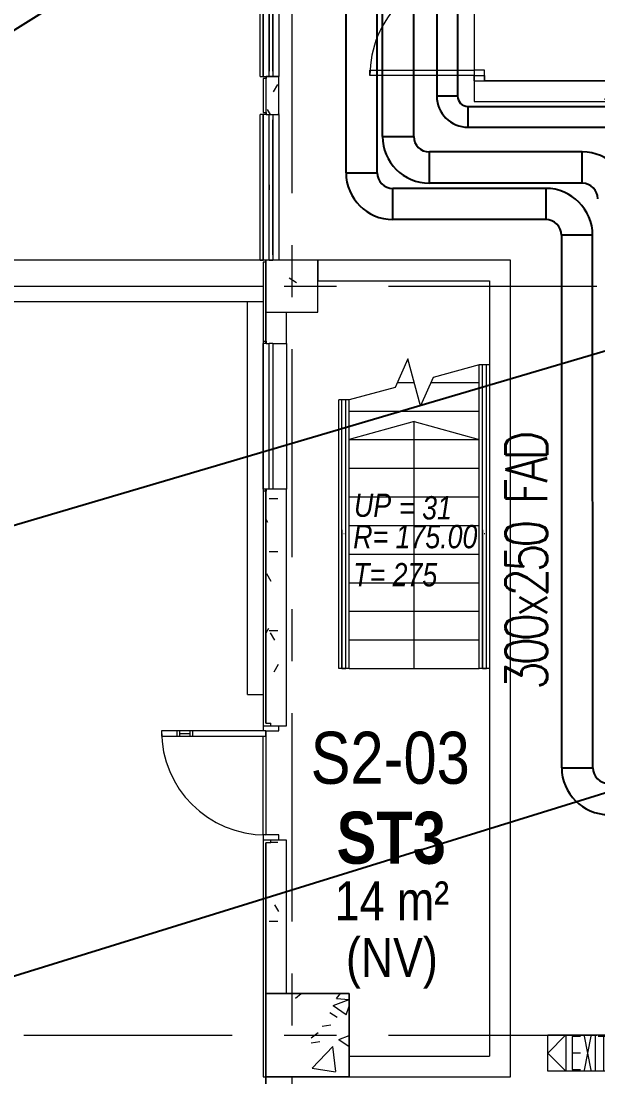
# Model space of a CAD drawing. Header units: millimetres. Extents: x 50620 to 404449, y -131543 to 97.
# Drawn here: x 346388 to 351926, y -64398 to -54251 of the extents above; entities that cross this region are included whole.
import ezdxf

# ---------------------------------------------------------------- set-up
doc = ezdxf.new("R2010")
doc.units = ezdxf.units.MM
doc.linetypes.add('IDA - Grid Line', pattern=[3500, 2000, -500, 500, -500])
for name, color, linetype, lineweight in [('1599_DB_A_BLK2_HQ_R21-2ND STOREY 20230517--$0$A-_DETA----_ED-1', 8, 'Continuous', 9), ('1599_DB_A_BLK2_HQ_R21-2ND STOREY 20230517--$0$A-_DOOR----_E', 8, 'Continuous', 9), ('1599_DB_A_BLK2_HQ_R21-2ND STOREY 20230517--$0$A-_DOOR----_E-1', 8, 'Continuous', 9), ('1599_DB_A_BLK2_HQ_R21-2ND STOREY 20230517--$0$A-_GENM----_M', 8, 'Continuous', 9), ('1599_DB_A_BLK2_HQ_R21-2ND STOREY 20230517--$0$A-_HANR----_E3', 8, 'Continuous', 9), ('1599_DB_A_BLK2_HQ_R21-2ND STOREY 20230517--$0$A-_HANR----_E6', 8, 'Continuous', 9), ('1599_DB_A_BLK2_HQ_R21-2ND STOREY 20230517--$0$A-_WIND----_E', 8, 'Continuous', 9), ('1599_DB_A_BLK2_HQ_R21-2ND STOREY 20230517--$0$E-_LIGT----_E', 8, 'Continuous', 9), ('1599_DB_A_BLK2_HQ_R21-2ND STOREY 20230517--$0$S-_COLN----_E', 8, 'Continuous', 9), ('1599_DB_A_BLK2_HQ_R21-2ND STOREY 20230517--$0$S-_COLN----_E-1', 8, 'Continuous', 0), ('A-_FLOR----_E', 8, 'Continuous', 9), ('A-_GENM----_M', 8, 'Continuous', 9), ('A-_HANR----_E1', 8, 'Continuous', 9), ('A-_HANR----_E3', 8, 'Continuous', 9), ('A-_HANR----_E6', 8, 'Continuous', 9), ('A-_ROOMNAME_A', 8, 'Continuous', 9), ('A-_WALL----_E', 8, 'Continuous', 9), ('A-_WALL----_E-1', 8, 'Continuous', 18), ('A-_WALL----_H-2', 8, 'Continuous', 9), ('A-_WALLPRTN_E', 8, 'Continuous', 9), ('A-_WALLPRTN_E-1', 8, 'Continuous', 18), ('A-_WIND----_E', 8, 'Continuous', 9), ('M-_ARCHI', 8, 'Continuous', 5), ('M-ACMV_FAD', 3, 'Continuous', 25), ('M-FA TEXT', 3, 'Continuous', 25), ('M_ACMV_ANNOTATION', 7, 'Continuous', 20), ('S-_COLN----_E', 8, 'Continuous', 5), ('S-_COLN----_E-1', 8, 'Continuous', 5), ('S-_COLN----_E-2', 8, 'Continuous', 5), ('S-_STRC----_A', 8, 'Continuous', 5), ('S-_STRC----_A-1', 8, 'Continuous', 5), ('S-_STRC----_E', 8, 'Continuous', 5)]:
    doc.layers.add(name, color=color, linetype=linetype, lineweight=lineweight)
doc.layers.add('S-_ANOTGRID_E-1', color=9, linetype='IDA - Grid Line', lineweight=5, true_color=0x808080)
doc.styles.add('Arial', font='arial.ttf', dxfattribs={"width": 0.8, "height": 300})
doc.styles.add('Arial Narrow_2', font='ARIALN.TTF', dxfattribs={"height": 90})
doc.styles.add('Arial Narrow_4', font='ARIALN.TTF', dxfattribs={"height": 375})
doc.styles.add('Arial Narrow_B_2', font='ARIALNB.TTF', dxfattribs={"height": 500})
doc.styles.add('Arial Narrow_I', font='ARIALNI.TTF', dxfattribs={"height": 1.5})
doc.styles.add('Arial Narrow_I_1', font='ARIALNI.TTF', dxfattribs={"height": 375})
doc.styles.get("Standard").update_dxf_attribs({"font": 'arial.ttf'})
doc.dimstyles.get("Standard").update_dxf_attribs({"dimtxt": 200, "dimasz": 150, "dimexe": 0.18, "dimexo": 0.0625, "dimgap": 10, "dimtad": 1, "dimtih": 1, "dimtoh": 1, "dimdec": 0, "dimzin": 0, "dimdsep": 46, "dimtxsty": 'Standard', "dimcen": 0.09, "dimclrd": 256, "dimclre": 256, "dimclrt": 256, "dimadec": 0, "dimazin": 0, "dimtfac": 1, "dimtdec": 0, "dimtofl": 0, "dimtmove": 0, "dimatfit": 3, "dimfxl": 1, "dimtolj": 1, "dimtzin": 0, "dimarcsym": 1})
pattern_1 = [(6e-11, (-28420.7, -3975.34), (1016, 254), [83.82, -678.18, 83.82, -678.18, -4064]), (6e-11, (-28420.7, -3975.34), (1016, 254), [-1524, 83.82, -1440.18, 83.82, -678.18, -1778]), (6e-11, (-28420.7, -3975.34), (1016, 254), [-3810, 83.82, -424.18, 83.82, -1186.18]), (120, (-28039.7, -3848.34), (-727.9705, 752.8818), [83.82, -678.18, 83.82, -678.18, -4064]), (120, (-28039.7, -3848.34), (-727.9705, 752.8818), [-1524, 83.82, -1440.18, 83.82, -678.18, -1778]), (120, (-28039.7, -3848.34), (-727.9705, 752.8818), [-3810, 83.82, -424.18, 83.82, -1186.18]), (240, (-27912.7, -3340.34), (-288.0295, -1006.8818), [83.82, -678.18, 83.82, -678.18, -4064]), (240, (-27912.7, -3340.34), (-288.0295, -1006.8818), [-1524, 83.82, -1440.18, 83.82, -678.18, -1778]), (240, (-27912.7, -3340.34), (-288.0295, -1006.8818), [-3810, 83.82, -424.18, 83.82, -1186.18])]

# ---------------------------------------------------------------- blocks, each defined once
blk = doc.blocks.new('IDA - Casement w Top Hung - 2 Panels - 1400L X 1800H - B2-AW01-3560557-BLK 2 2ND STOREY PLAN')
at = {"layer": 'A-_WIND----_E'}
for p, q in [((-700, 17.5), (700, 17.5)), ((-700, 17.5), (-700, -17.5)), ((-615, 17.5), (-650, 17.5)), ((-650, 17.5), (-25, 17.5)), ((-650, 17.5), (650, 17.5)), ((650, 17.5), (-650, 17.5)), ((-35, 17.5), (-615, 17.5)), ((-615, 17.5), (-60, 17.5)), ((0, 17.5), (-35, 17.5)), ((-24.9, 17.5), (25, 17.5)), ((35, 17.5), (0, 17.5)), ((25, 17.5), (650, 17.5)), ((615, 17.5), (35, 17.5)), ((60, 17.5), (615, 17.5)), ((650, 17.5), (615, 17.5)), ((700, 17.5), (700, -17.5)), ((700, -17.5), (-700, -17.5)), ((-650, -17.5), (-615, -17.5)), ((-25, -17.5), (-650, -17.5)), ((650, -17.5), (-650, -17.5)), ((650, -17.5), (-650, -17.5)), ((-615, -17.5), (-35, -17.5)), ((-60, -17.5), (-615, -17.5)), ((-35, -17.5), (0, -17.5)), ((-24.9, -17.5), (25, -17.5)), ((0, -17.5), (35, -17.5)), ((650, -17.5), (25, -17.5)), ((35, -17.5), (615, -17.5)), ((615, -17.5), (60, -17.5)), ((615, -17.5), (650, -17.5))]:
    blk.add_line(p, q, dxfattribs=at)
blk = doc.blocks.new('Wall Motif - Type 1-2673956-BLK 2 2ND STOREY PLAN')
at = {"layer": 'A-_GENM----_M'}
for p, q in [((-575, -75), (825, -75)), ((-575, -75), (-575, -105)), ((-525, -75), (81, -75)), ((-481, -75), (125, -75)), ((-481, -75), (731, -75)), ((125, -75), (731, -75)), ((169, -75), (775, -75)), ((825, -105), (825, -75)), ((825, -105), (-575, -105)), ((81, -105), (-525, -105)), ((125, -105), (-481, -105)), ((731, -105), (-481, -105)), ((731, -105), (125, -105)), ((775, -105), (169, -105))]:
    blk.add_line(p, q, dxfattribs=at)
blk = doc.blocks.new('Wall Motif - Type 1-3662440-BLK 2 2ND STOREY PLAN')
at = {"layer": 'A-_GENM----_M'}
for p, q in [((-575, -75), (825, -75)), ((-575, -75), (-575, -105)), ((-525, -75), (81, -75)), ((-481, -75), (125, -75)), ((-481, -75), (731, -75)), ((125, -75), (731, -75)), ((169, -75), (775, -75)), ((825, -105), (825, -75)), ((825, -105), (-575, -105)), ((81, -105), (-525, -105)), ((125, -105), (-481, -105)), ((731, -105), (-481, -105)), ((731, -105), (125, -105)), ((775, -105), (169, -105))]:
    blk.add_line(p, q, dxfattribs=at)
blk = doc.blocks.new('Railing - Railing-3164877-BLK 2 2ND STOREY PLAN')
at = {"layer": 'A-_HANR----_E3'}
for p, q in [((-7029, -25917), (-7129, -25917)), ((-7129, -28500), (-7129, -25917)), ((-7064, -25917), (-7094, -25917)), ((-7064, -25917), (-7094, -25917)), ((-7064, -25917), (-7094, -25917)), ((-7064, -25917), (-7094, -25917)), ((-7064, -25917), (-7094, -25917)), ((-7029, -28500), (-7029, -25917)), ((-7029, -28500), (-7129, -28500)), ((-7064, -28500), (-7094, -28500)), ((-7064, -28500), (-7094, -28500))]:
    blk.add_line(p, q, dxfattribs=at)
blk = doc.blocks.new('Top Rail Type - Top Rail_Internal_-3164959-BLK 2 2ND STOREY PLAN')
at = {"layer": 'A-_HANR----_E6'}
for p, q in [((-7099, -27166), (-7099, -28500)), ((-7059, -28500), (-7059, -27166)), ((-7081, -27203), (-7077, -27203))]:
    blk.add_line(p, q, dxfattribs=at)
at = {"layer": 'A-_HANR----_E6', "flags": 128}
for points in [[(-7062, -28500), (-7065, -28500), (-7069, -28500), (-7074, -28500), (-7079, -28500), (-7084, -28500), (-7089, -28500), (-7093, -28500), (-7097, -28500)], [(-7097, -28500), (-7093, -28500), (-7089, -28500), (-7084, -28500), (-7079, -28500), (-7074, -28500), (-7069, -28500), (-7065, -28500), (-7062, -28500)]]:
    blk.add_lwpolyline(points, dxfattribs=at)
blk = doc.blocks.new('Top Rail Type - Top Rail_Internal_-V79-BLK 2 2ND STOREY PLAN')
at = {"layer": 'A-_HANR----_E6'}
for p, q in [((-7059, -25917), (-7099, -25917)), ((-7099, -28500), (-7099, -25917)), ((-7059, -28500), (-7059, -25917)), ((-7099, -28500), (-7059, -28500))]:
    blk.add_line(p, q, dxfattribs=at)
blk = doc.blocks.new('IDA - Casement w Top Hung - 2 Panels - 1400L X 1800H - B2-AW01-3560558-BLK 2 2ND STOREY PLAN')
at = {"layer": 'A-_WIND----_E'}
for p, q in [((-700, 17.5), (700, 17.5)), ((-700, 17.5), (-700, -17.5)), ((-650, 17.5), (-615, 17.5)), ((-650, 17.5), (-25, 17.5)), ((-650, 17.5), (650, 17.5)), ((-650, 17.5), (650, 17.5)), ((-615, 17.5), (-35, 17.5)), ((-615, 17.5), (-60, 17.5)), ((-35, 17.5), (0, 17.5)), ((25, 17.5), (-24.9, 17.5)), ((0, 17.5), (35, 17.5)), ((25, 17.5), (650, 17.5)), ((35, 17.5), (615, 17.5)), ((60, 17.5), (615, 17.5)), ((615, 17.5), (650, 17.5)), ((700, 17.5), (700, -17.5)), ((700, -17.5), (-700, -17.5)), ((-615, -17.5), (-650, -17.5)), ((-25, -17.5), (-650, -17.5)), ((650, -17.5), (-650, -17.5)), ((-650, -17.5), (650, -17.5)), ((-35, -17.5), (-615, -17.5)), ((-60, -17.5), (-615, -17.5)), ((0, -17.5), (-35, -17.5)), ((25, -17.5), (-24.9, -17.5)), ((35, -17.5), (0, -17.5)), ((650, -17.5), (25, -17.5)), ((615, -17.5), (35, -17.5)), ((615, -17.5), (60, -17.5)), ((650, -17.5), (615, -17.5))]:
    blk.add_line(p, q, dxfattribs=at)
blk = doc.blocks.new('Top Rail Type - Top Rail_Internal_-3693407-BLK 2 2ND STOREY PLAN')
at = {"layer": 'A-_HANR----_E6'}
for p, q in [((-5749, -27166), (-5749, -28500)), ((-5709, -28500), (-5709, -27166)), ((-5731, -27203), (-5727, -27203))]:
    blk.add_line(p, q, dxfattribs=at)
at = {"layer": 'A-_HANR----_E6', "flags": 128}
for points in [[(-5712, -28500), (-5715, -28500), (-5719, -28500), (-5724, -28500), (-5729, -28500), (-5734, -28500), (-5739, -28500), (-5743, -28500), (-5747, -28500)], [(-5747, -28500), (-5743, -28500), (-5739, -28500), (-5734, -28500), (-5729, -28500), (-5724, -28500), (-5719, -28500), (-5715, -28500), (-5712, -28500)]]:
    blk.add_lwpolyline(points, dxfattribs=at)
blk = doc.blocks.new('Top Rail Type - Top Rail_Internal_-V81-BLK 2 2ND STOREY PLAN')
at = {"layer": 'A-_HANR----_E6'}
for p, q in [((-5709, -25582), (-5749, -25582)), ((-5749, -28500), (-5749, -25582)), ((-5709, -28500), (-5709, -25582)), ((-5749, -28500), (-5709, -28500))]:
    blk.add_line(p, q, dxfattribs=at)
blk = doc.blocks.new('IDA - Rectangle Column - 500W X 500D-V83-BLK 2 2ND STOREY PLAN')
at = {"layer": 'S-_COLN----_E-2'}
h = blk.add_hatch(dxfattribs=at)
h.set_pattern_fill('FP_9', color=256, style=0, pattern_type=2)
h.set_pattern_definition([(50, (138886.4, 67552.4), (1821.84, -159.39), [190.5, -2095.5]), (355, (138886.4, 67552.4), (-352.428, 1910.567), [152.4, -1676.4]), (100.451, (139038.2, 67539.1), (1469.426, 1751.166), [161.9, -1780.9]), (46.184, (138886.4, 68060.4), (2710.79, -420.428), [285.75, -3143.25]), (96.636, (139112.3, 68025.3), (2374.026, 2474.276), [242.85, -2671.35]), (351.184, (138886.4, 68060.4), (2374.05, 2474.25), [228.6, -2514.6]), (21, (139140.4, 67933.4), (1516.144, -1022.652), [190.5, -2095.5]), (326, (139140.4, 67933.4), (618.02, 1841.88), [152.4, -1676.4]), (71.451, (139266.7, 67848.2), (2134.171, 819.212), [161.9, -1780.9]), (37.5, (138886.4, 67552.4), (30.886, 845.5504), [83.82, -1572.26, 83.82, -1617.98, -1682.75]), (37.5, (138886.4, 67552.4), (30.886, 845.5504), [-3357.88, 83.82, -1598.93]), (7.5, (138886.4, 67552.4), (668.1966, 1001.806), [83.82, -886.46, 83.82, -1534.16, -641.35]), (7.5, (138886.4, 67552.4), (668.1966, 1001.806), [-2588.26, 83.82, -557.53]), (327.5, (138319.95, 67552.4), (1355.9093, -57.2896), [83.82, -551.18, 83.82, -1897.38, -2628.9]), (327.5, (138319.95, 67552.4), (1355.9093, -57.2896), [-2616.2, 83.82, -2545.08]), (317.5, (138066, 67552.4), (1481.293, 254.266), [83.82, -741.68, 83.82, -1231.9, -1866.9]), (317.5, (138066, 67552.4), (1481.293, 254.266), [-2141.22, 83.82, -1783.08])])
h.paths.add_polyline_path([(250, -250), (250, 250), (-250, 250), (-250, -250), (-183, -250)])
at = {"layer": 'S-_COLN----_E-1'}
for p, q in [((250, 250), (-250, 250)), ((-250, 250), (-250, -250)), ((250, -250), (250, 250)), ((-250, -250), (250, -250))]:
    blk.add_line(p, q, dxfattribs=at)
blk = doc.blocks.new('1599_DB_A_BLK2_HQ_R21-2ND STOREY 20230517--$0$IDA - Rectangle Column - 500W X 500D-V17-LINKVIEW_BLK2_2ND STOREY')
at = {"layer": '1599_DB_A_BLK2_HQ_R21-2ND STOREY 20230517--$0$S-_COLN----_E'}
h = blk.add_hatch(dxfattribs=at)
h.set_pattern_fill('FP_9', color=256, style=0, pattern_type=2)
h.set_pattern_definition([(50, (7579.3, 24824.7), (1821.84, -159.39), [190.5, -2095.5]), (355, (7579.3, 24824.7), (-352.43, 1910.57), [152.4, -1676.4]), (100.451, (7731.1, 24811.4), (1469.43, 1751.17), [161.9, -1780.9]), (46.184, (7579.3, 25332.7), (2710.8, -420.43), [285.75, -3143.25]), (96.636, (7805.2, 25297.6), (2374.03, 2474.28), [242.85, -2671.35]), (351.184, (7579.3, 25332.7), (2374.05, 2474.25), [228.6, -2514.6]), (21, (7833.3, 25205.7), (1516.14, -1022.65), [190.5, -2095.5]), (326, (7833.3, 25205.7), (618.02, 1841.88), [152.4, -1676.4]), (71.451, (7959.6, 25120.4), (2134.17, 819.21), [161.9, -1780.9]), (37.5, (7579.3, 24824.66), (30.886, 845.55), [83.82, -1572.26, 83.82, -1617.98, -1682.75]), (37.5, (7579.3, 24824.66), (30.886, 845.55), [-3357.88, 83.82, -1598.93]), (7.5, (7579.3, 24824.7), (668.197, 1001.806), [83.82, -886.46, 83.82, -1534.16, -641.35]), (7.5, (7579.3, 24824.7), (668.197, 1001.806), [-2588.26, 83.82, -557.53]), (327.5, (7012.9, 24824.66), (1355.91, -57.29), [83.82, -551.18, 83.82, -1897.38, -2628.9]), (327.5, (7012.9, 24824.66), (1355.91, -57.29), [-2616.2, 83.82, -2545.08]), (317.5, (6758.9, 24824.7), (1481.293, 254.266), [83.82, -741.68, 83.82, -1231.9, -1866.9]), (317.5, (6758.9, 24824.7), (1481.293, 254.266), [-2141.22, 83.82, -1783.08])])
h.paths.add_polyline_path([(250, -250), (250, 250), (-250, 250), (-250, -250)], flags=0)
at = {"layer": '1599_DB_A_BLK2_HQ_R21-2ND STOREY 20230517--$0$S-_COLN----_E-1'}
for p, q in [((-218, 250), (-250, 250)), ((-250, 250), (-250, -250)), ((250, 250), (-183, 250)), ((250, -250), (250, 250)), ((-250, -250), (250, -250))]:
    blk.add_line(p, q, dxfattribs=at)
blk = doc.blocks.new('1599_DB_A_BLK2_HQ_R21-2ND STOREY 20230517--$0$Top Rail Type - Top Rail_Internal_-V15-LINKVIEW_BLK2_2ND STOREY')
at = {"layer": '1599_DB_A_BLK2_HQ_R21-2ND STOREY 20230517--$0$A-_HANR----_E6'}
for p, q in [((-5709, -25582), (-5749, -25582)), ((-5749, -28500), (-5749, -25582)), ((-5709, -28500), (-5709, -25582)), ((-5749, -28500), (-5710, -28500))]:
    blk.add_line(p, q, dxfattribs=at)
blk = doc.blocks.new('1599_DB_A_BLK2_HQ_R21-2ND STOREY 20230517--$0$Top Rail Type - Top Rail_Internal_-3693407-LINKVIEW_BLK2_2ND STOREY')
at = {"layer": '1599_DB_A_BLK2_HQ_R21-2ND STOREY 20230517--$0$A-_HANR----_E6'}
for p, q in [((-5749, -27166), (-5749, -28500)), ((-5709, -28500), (-5709, -27166)), ((-5731, -27203), (-5727, -27203))]:
    blk.add_line(p, q, dxfattribs=at)
blk = doc.blocks.new('1599_DB_A_BLK2_HQ_R21-2ND STOREY 20230517--$0$Railing - Railing-3693025-LINKVIEW_BLK2_2ND STOREY')
at = {"layer": '1599_DB_A_BLK2_HQ_R21-2ND STOREY 20230517--$0$A-_HANR----_E3'}
for p, q in [((-5749, -25582), (-5779, -25582)), ((-5779, -28500), (-5779, -25582)), ((-5679, -25582), (-5709, -25582)), ((-5679, -25789), (-5679, -25582)), ((-5749, -28500), (-5779, -28500)), ((-5679, -28500), (-5709, -28500))]:
    blk.add_line(p, q, dxfattribs=at)
blk = doc.blocks.new('1599_DB_A_BLK2_HQ_R21-2ND STOREY 20230517--$0$IDA - Casement w Top Hung - 2 Panels - 1400L X 1800H - B2-AW01-3560558-LINKVIEW_BLK2_2ND STOREY')
at = {"layer": '1599_DB_A_BLK2_HQ_R21-2ND STOREY 20230517--$0$A-_WIND----_E'}
for p, q in [((-700, 17.5), (700, 17.5)), ((-700, 17.5), (-700, -17.5)), ((700, 17.5), (700, -17.5)), ((700, -17.5), (-700, -17.5))]:
    blk.add_line(p, q, dxfattribs=at)
blk = doc.blocks.new('1599_DB_A_BLK2_HQ_R21-2ND STOREY 20230517--$0$IDA - F - Single - Swing - 1100L X 2200H - B2-TD01-3240952-LINKVIEW_BLK2_2ND STOREY')
at = {"layer": '1599_DB_A_BLK2_HQ_R21-2ND STOREY 20230517--$0$A-_DOOR----_E'}
for p, q in [((-550, 50), (-500, 50)), ((-500, 50), (-500, -50)), ((500, 50), (550, 50)), ((500, -50), (500, 50)), ((-500, -50), (-550, -50)), ((450, -50), (500, -50)), ((450, -1050), (450, -50)), ((500, -50), (500, -1050)), ((550, -50), (500, -50)), ((500, -1050), (450, -1050))]:
    blk.add_line(p, q, dxfattribs=at)
blk.add_arc((500, -50), 1000, 180, 270, dxfattribs=at)
blk = doc.blocks.new('1599_DB_A_BLK2_HQ_R21-2ND STOREY 20230517--$0$Top Rail Type - Top Rail_Internal_-V13-LINKVIEW_BLK2_2ND STOREY')
at = {"layer": '1599_DB_A_BLK2_HQ_R21-2ND STOREY 20230517--$0$A-_HANR----_E6'}
for p, q in [((-7059, -25917), (-7099, -25917)), ((-7099, -28500), (-7099, -25917)), ((-7059, -28500), (-7059, -25917)), ((-7099, -28500), (-7060, -28500))]:
    blk.add_line(p, q, dxfattribs=at)
blk = doc.blocks.new('1599_DB_A_BLK2_HQ_R21-2ND STOREY 20230517--$0$Top Rail Type - Top Rail_Internal_-3164959-LINKVIEW_BLK2_2ND STOREY')
at = {"layer": '1599_DB_A_BLK2_HQ_R21-2ND STOREY 20230517--$0$A-_HANR----_E6'}
for p, q in [((-7099, -27166), (-7099, -28500)), ((-7059, -28500), (-7059, -27166)), ((-7081, -27203), (-7077, -27203))]:
    blk.add_line(p, q, dxfattribs=at)
blk = doc.blocks.new('1599_DB_A_BLK2_HQ_R21-2ND STOREY 20230517--$0$Railing - Railing-3164877-LINKVIEW_BLK2_2ND STOREY')
at = {"layer": '1599_DB_A_BLK2_HQ_R21-2ND STOREY 20230517--$0$A-_HANR----_E3'}
for p, q in [((-7099, -25917), (-7129, -25917)), ((-7129, -28500), (-7129, -25917)), ((-7029, -25917), (-7059, -25917)), ((-7029, -28500), (-7029, -25917)), ((-7099, -28500), (-7129, -28500)), ((-7029, -28500), (-7059, -28500))]:
    blk.add_line(p, q, dxfattribs=at)
blk = doc.blocks.new('1599_DB_A_BLK2_HQ_R21-2ND STOREY 20230517--$0$IDA - Casement w Top Hung - 2 Panels - 1400L X 1800H - B2-AW01-3662437-LINKVIEW_BLK2_2ND STOREY')
at = {"layer": '1599_DB_A_BLK2_HQ_R21-2ND STOREY 20230517--$0$A-_WIND----_E'}
for p, q in [((-700, 17.5), (700, 17.5)), ((-700, 17.5), (-700, -17.5)), ((700, 17.5), (700, -17.5)), ((700, -17.5), (-700, -17.5))]:
    blk.add_line(p, q, dxfattribs=at)
blk = doc.blocks.new('1599_DB_A_BLK2_HQ_R21-2ND STOREY 20230517--$0$Wall Motif - Type 1-3662440-LINKVIEW_BLK2_2ND STOREY')
at = {"layer": '1599_DB_A_BLK2_HQ_R21-2ND STOREY 20230517--$0$A-_GENM----_M'}
for p, q in [((-575, -75), (825, -75)), ((-575, -75), (-575, -105)), ((825, -105), (825, -75)), ((825, -105), (-575, -105))]:
    blk.add_line(p, q, dxfattribs=at)
blk = doc.blocks.new('1599_DB_A_BLK2_HQ_R21-2ND STOREY 20230517--$0$Wall Motif - Type 1-2673956-LINKVIEW_BLK2_2ND STOREY')
at = {"layer": '1599_DB_A_BLK2_HQ_R21-2ND STOREY 20230517--$0$A-_GENM----_M'}
for p, q in [((-575, -75), (825, -75)), ((-575, -75), (-575, -105)), ((825, -105), (825, -75)), ((825, -105), (-575, -105))]:
    blk.add_line(p, q, dxfattribs=at)
blk = doc.blocks.new('1599_DB_A_BLK2_HQ_R21-2ND STOREY 20230517--$0$IDA - Casement w Top Hung - 2 Panels - 1400L X 1800H - B2-AW01-3560557-LINKVIEW_BLK2_2ND STOREY')
at = {"layer": '1599_DB_A_BLK2_HQ_R21-2ND STOREY 20230517--$0$A-_WIND----_E'}
for p, q in [((-700, 17.5), (700, 17.5)), ((-700, 17.5), (-700, -17.5)), ((700, 17.5), (700, -17.5)), ((700, -17.5), (-700, -17.5))]:
    blk.add_line(p, q, dxfattribs=at)
blk = doc.blocks.new('1599_DB_A_BLK2_HQ_R21-2ND STOREY 20230517--$0$IDA - F - Single - Swing - VP - 1100L X 2200H - B2-FTD06 - 1HR-3699538-LINKVIEW_BLK2_2ND STOREY')
at = {"layer": '1599_DB_A_BLK2_HQ_R21-2ND STOREY 20230517--$0$A-_DOOR----_E-1'}
for p, q in [((500, 1050.8), (450, 1050.8)), ((450, 1050.8), (450, 50.8)), ((500, 50.8), (500, 1050.8)), ((450, 900.8), (500, 900.8)), ((450, 875.8), (500, 875.8)), ((475, 875.8), (475, 775.8)), ((450, 775.8), (500, 775.8)), ((450, 750.8), (500, 750.8)), ((-500, 75), (-550, 75)), ((-500, -75), (-500, 75)), ((450, 50.8), (500, 50.8)), ((550, 75), (500, 75)), ((500, 50.8), (500, -75)), ((-550, -75), (-500, -75)), ((500, -75), (550, -75))]:
    blk.add_line(p, q, dxfattribs=at)
blk.add_arc((500, 50.8), 1000, 90, 180, dxfattribs=at)
blk = doc.blocks.new('1599_DB_A_BLK2_HQ_R21-2ND STOREY 20230517--$0$IDA - Exit Sign - IDA - Exit Sign - Left Side-3511324-LINKVIEW_BLK2_2ND STOREY')
at = {"layer": '1599_DB_A_BLK2_HQ_R21-2ND STOREY 20230517--$0$A-_DETA----_ED-1', "color": 8}
for p, q in [((-164, -115), (-164, -433)), ((-84, -115), (-164, -115)), ((-49, -113), (14, -438)), ((14, -113), (-49, -438)), ((55, -113), (55, -438)), ((185, -115), (85, -115)), ((135, -115), (135, -438)), ((-84, -275), (-164, -275)), ((-164, -433), (-84, -433))]:
    blk.add_line(p, q, dxfattribs=at)
at = {"layer": '1599_DB_A_BLK2_HQ_R21-2ND STOREY 20230517--$0$E-_LIGT----_E', "color": 8}
for p, q in [((-400, -275), (-225, -100)), ((-400, -450), (-400, -100)), ((-400, -100), (400, -100)), ((-225, -100), (-225, -450)), ((400, -100), (400, -450)), ((-225, -450), (-400, -275)), ((400, -450), (-400, -450))]:
    blk.add_line(p, q, dxfattribs=at)
blk = doc.blocks.new('IDA - Stair Detail Tag - UP_Total No of Riser - Riser Height - Tread Depth-258127-BLK 2 2ND STOREY PLAN')
at = {"layer": 'S-_STRC----_A-1', "insert": (0.032, -0.485), "char_height": 1.5, "width": 2.96624, "attachment_point": 1, "style": 'Arial Narrow_I'}
blk.add_mtext('UP', dxfattribs=at)
blk = doc.blocks.new('ARCHI 2ND_2024 09 11')
at = {"layer": '1599_DB_A_BLK2_HQ_R21-2ND STOREY 20230517--$0$S-_COLN----_E', "lineweight": 5}
h = blk.add_hatch(dxfattribs=at)
h.set_pattern_fill('FP_3', color=8, style=0, pattern_type=2)
h.set_pattern_definition(pattern_1)
h.paths.add_polyline_path([(-36125, -27150), (-36125, -26783.3), (-36245, -26783.3), (-36245, -26803.3), (-36250, -26803.3), (-36250, -27130), (-36245, -27130), (-36245, -27150), (-36182.7, -27150)], flags=0)
h = blk.add_hatch(dxfattribs=at)
h.set_pattern_fill('FP_3', color=8, style=0, pattern_type=2)
h.set_pattern_definition(pattern_1)
h.paths.add_polyline_path([(-34150, -27025), (-34150, -26825), (-34250, -26825), (-34250, -27025), (-34200, -27025)], flags=0)
h = blk.add_hatch(dxfattribs=at)
h.set_pattern_fill('FP_3', color=8, style=0, pattern_type=2)
h.set_pattern_definition(pattern_1)
h.paths.add_polyline_path([(-33077.7, -27025), (-30450, -27025), (-30450, -26825), (-34150, -26825), (-34150, -27025)])
h = blk.add_hatch(dxfattribs=at)
h.set_pattern_fill('FP_3', color=8, style=0, pattern_type=2)
h.set_pattern_definition(pattern_1)
h.paths.add_polyline_path([(-36200, -33025), (-36125, -33025), (-36125, -30750), (-36245, -30750), (-36245, -30770), (-36250, -30770), (-36250, -33000), (-36200, -33000)], flags=0)
h = blk.add_hatch(dxfattribs=at)
h.set_pattern_fill('FP_3', color=8, style=0, pattern_type=2)
h.set_pattern_definition(pattern_1)
h.paths.add_polyline_path([(-36200, -35600), (-36125, -35600), (-36125, -34125), (-36200, -34125), (-36200, -34150), (-36250, -34150), (-36250, -35600)], flags=0)
h = blk.add_hatch(dxfattribs=at)
h.set_pattern_fill('FP_1', color=8, style=0, pattern_type=2)
h.set_pattern_definition([(50, (-28420.7, -3975.3), (1821.84, -159.39), [190.5, -2095.5]), (355, (-28420.7, -3975.3), (-352.43, 1910.57), [152.4, -1676.4]), (100.451, (-28268.9, -3988.6), (1469.43, 1751.17), [161.9, -1780.9]), (46.184, (-28420.7, -3467.3), (2710.79, -420.43), [285.75, -3143.25]), (96.636, (-28194.8, -3502.4), (2374.03, 2474.28), [242.85, -2671.35]), (351.184, (-28420.7, -3467.3), (2374.05, 2474.25), [228.6, -2514.6]), (21, (-28166.7, -3594.3), (1516.14, -1022.65), [190.5, -2095.5]), (326, (-28166.7, -3594.3), (618.02, 1841.88), [152.4, -1676.4]), (71.451, (-28040.4, -3679.6), (2134.17, 819.21), [161.9, -1780.9]), (37.5, (-28420.7, -3975.34), (30.886, 845.55), [83.82, -1572.26, 83.82, -1617.98, -1682.75]), (37.5, (-28420.7, -3975.34), (30.886, 845.55), [-3357.88, 83.82, -1598.93]), (7.5, (-28420.7, -3975.3), (668.197, 1001.806), [83.82, -886.46, 83.82, -1534.16, -641.35]), (7.5, (-28420.7, -3975.3), (668.197, 1001.806), [-2588.26, 83.82, -557.53]), (327.5, (-28987.1, -3975.34), (1355.91, -57.29), [83.82, -551.18, 83.82, -1897.38, -2628.9]), (327.5, (-28987.1, -3975.34), (1355.91, -57.29), [-2616.2, 83.82, -2545.08]), (317.5, (-29241.1, -3975.3), (1481.293, 254.266), [83.82, -741.68, 83.82, -1231.9, -1866.9]), (317.5, (-29241.1, -3975.3), (1481.293, 254.266), [-2141.22, 83.82, -1783.08])])
h.paths.add_polyline_path([(-36250, -36400), (-35450, -36400), (-35450, -35600), (-36250, -35600)], flags=0)
at = {"layer": 'A-_WALL----_H-2', "lineweight": 5}
h = blk.add_hatch(dxfattribs=at)
h.set_pattern_fill('FP_3', color=256, style=0, pattern_type=2)
h.set_pattern_definition([(360, (102886.37, 38752.37), (1016, 254), [83.82, -678.18, 83.82, -678.18, -4064]), (360, (102886.37, 38752.37), (1016, 254), [-1524, 83.82, -1440.18, 83.82, -678.18, -1778]), (360, (102886.37, 38752.37), (1016, 254), [-3810, 83.82, -424.18, 83.82, -1186.18]), (120, (103267.37, 38879.37), (-727.97045, 752.8818), [83.82, -678.18, 83.82, -678.18, -4064]), (120, (103267.37, 38879.37), (-727.97045, 752.8818), [-1524, 83.82, -1440.18, 83.82, -678.18, -1778]), (120, (103267.37, 38879.37), (-727.97045, 752.8818), [-3810, 83.82, -424.18, 83.82, -1186.18]), (240, (103394.37, 39387.37), (-288.02955, -1006.8818), [83.82, -678.18, 83.82, -678.18, -4064]), (240, (103394.37, 39387.37), (-288.02955, -1006.8818), [-1524, 83.82, -1440.18, 83.82, -678.18, -1778]), (240, (103394.37, 39387.37), (-288.02955, -1006.8818), [-3810, 83.82, -424.18, 83.82, -1186.18])])
h.paths.add_polyline_path([(-36182.7, -27150), (-36125, -27150), (-36125, -26783.3), (-36245, -26783.3), (-36245, -26803.3), (-36250, -26803.3), (-36250, -27130), (-36245, -27130), (-36245, -27150), (-36217.5, -27150)])
h.paths.add_polyline_path([(-36182.7, -25383.3), (-36125, -25383.3), (-36125, -25016.7), (-36245, -25016.7), (-36245, -25036.7), (-36250, -25036.7), (-36250, -25363.3), (-36245, -25363.3), (-36245, -25383.3), (-36217.5, -25383.3)])
h.paths.add_polyline_path([(-36125, -23616.7), (-36125, -22000), (-36250, -22000), (-36250, -23596.7), (-36245, -23596.7), (-36244.9, -23616.7), (-36182.7, -23616.7)])
at = {"layer": 'S-_COLN----_E-2', "lineweight": 5}
h = blk.add_hatch(dxfattribs=at)
h.set_pattern_fill('FP_40', color=256, style=0, pattern_type=2)
h.set_pattern_definition([(50, (102886.4, 38752.4), (1821.841, -159.39), [190.5, -2095.5]), (355, (102886.4, 38752.4), (-352.428, 1910.567), [152.4, -1676.4]), (100.451, (103038.2, 38739.1), (1469.426, 1751.166), [161.9, -1780.9]), (46.184, (102886.4, 39260.4), (2710.79, -420.428), [285.75, -3143.25]), (96.636, (103112.3, 39225.3), (2374.026, 2474.276), [242.85, -2671.35]), (351.184, (102886.4, 39260.4), (2374.05, 2474.253), [228.6, -2514.6]), (21, (103140.4, 39133.4), (1516.143, -1022.652), [190.5, -2095.5]), (326, (103140.4, 39133.4), (618.02, 1841.88), [152.4, -1676.4]), (71.451, (103266.7, 39048.2), (2134.171, 819.212), [161.9, -1780.9]), (37.5, (102886.4, 38752.4), (30.886, 845.5504), [83.82, -1572.26, 83.82, -1617.98, -1682.75]), (37.5, (102886.4, 38752.4), (30.886, 845.5504), [-3357.88, 83.82, -1598.93]), (7.5, (102886.4, 38752.4), (668.1966, 1001.806), [83.82, -886.46, 83.82, -1534.16, -641.35]), (7.5, (102886.4, 38752.4), (668.1966, 1001.806), [-2588.26, 83.82, -557.53]), (327.5, (102319.95, 38752.4), (1355.9093, -57.2896), [83.82, -551.18, 83.82, -1897.38, -2628.9]), (327.5, (102319.95, 38752.4), (1355.9093, -57.2896), [-2616.2, 83.82, -2545.08]), (317.5, (102066, 38752.4), (1481.293, 254.266), [83.82, -741.68, 83.82, -1231.9, -1866.9]), (317.5, (102066, 38752.4), (1481.293, 254.266), [-2141.22, 83.82, -1783.08])])
h.paths.add_polyline_path([(-36250, -36400), (-35450, -36400), (-35450, -35600), (-36250, -35600)])
at = {"color": 8, "lineweight": 5}
blk.add_lwpolyline([(-36250, -35600), (-35450, -35600), (-35450, -36400), (-36250, -36400)], close=True, dxfattribs=at)
at = {"layer": '1599_DB_A_BLK2_HQ_R21-2ND STOREY 20230517--$0$S-_COLN----_E', "color": 8, "lineweight": 5}
for p, q in [((-36275, -26783.3), (-36275, -25383.3)), ((-36125, -25383.3), (-36125, -26783.3)), ((-36275, -26783.3), (-36245, -26783.3)), ((-36250, -26783.3), (-36250, -26803.3)), ((-36245, -26783.3), (-36245, -26803.3)), ((-36217.7, -26783.3), (-36245, -26783.3)), ((-36125, -26783.3), (-36182.7, -26783.3)), ((-36125, -27150), (-36125, -26783.3)), ((-34150, -26725), (-34250, -26725)), ((-34150, -26825), (-34150, -26725)), ((-36275, -26803.3), (-36275, -27130)), ((-36245, -26803.3), (-36275, -26803.3)), ((-36250, -26803.3), (-36250, -27130)), ((-34250, -26825), (-34250, -27025)), ((-25050, -26825), (-34150, -26825)), ((-34250, -27025), (-32500, -27025)), ((-36275, -27130), (-36245, -27130)), ((-36275, -28550), (-36275, -27150)), ((-36245, -27150), (-36275, -27150)), ((-36250, -27130), (-36250, -27150)), ((-36245, -27130), (-36245, -27150)), ((-36245, -27150), (-36217.7, -27150)), ((-36182.7, -27150), (-36125, -27150)), ((-36125, -27150), (-36125, -28550)), ((-36250, -28550), (-36275, -28550)), ((-36275, -28570), (-36275, -29330)), ((-36250, -28570), (-36275, -28570)), ((-34100, -28550), (-35750, -28550)), ((-33900, -28550), (-34100, -28550)), ((-33900, -36400), (-33900, -28550)), ((-35750, -28750), (-34100, -28750)), ((-34100, -28750), (-34100, -29557.5)), ((-36250, -29050), (-36250, -29330)), ((-36050, -29350), (-36050, -29050)), ((-36275, -29330), (-36245, -29330)), ((-36275, -30750), (-36275, -29350)), ((-36245, -29350), (-36275, -29350)), ((-36250, -29330), (-36250, -29350)), ((-36245, -29330), (-36245, -29350)), ((-36245, -29350), (-36217.7, -29350)), ((-36182.7, -29350), (-36050, -29350)), ((-36050, -29350), (-36050, -30750)), ((-34885.7, -29498.6), (-35006.1, -29773.5)), ((-34764.3, -29951.4), (-34885.7, -29498.6)), ((-34200, -29557.5), (-34643.9, -29676.5)), ((-34984.8, -29725), (-34825, -29725)), ((-34643.9, -29676.5), (-34764.3, -29951.4)), ((-34665.2, -29725), (-34200, -29725)), ((-35006.1, -29773.5), (-35450, -29892.5)), ((-34100, -29763.8), (-34100, -36200)), ((-35450, -30000), (-34200, -30000)), ((-34825, -30100), (-35450, -30275)), ((-34825, -30100), (-34200, -30275)), ((-34825, -30275), (-34825, -30100)), ((-35450, -30275), (-34200, -30275)), ((-34825, -30550), (-34825, -30275)), ((-35450, -30550), (-34200, -30550)), ((-34825, -30825), (-34825, -30550)), ((-36245, -30750), (-36275, -30750)), ((-36275, -30770), (-36275, -33025)), ((-36245, -30770), (-36275, -30770)), ((-36250, -30750), (-36250, -30770)), ((-36250, -30770), (-36250, -33000)), ((-36245, -30750), (-36245, -30770)), ((-36217.7, -30750), (-36245, -30750)), ((-36050, -30750), (-36182.7, -30750)), ((-36050, -33025), (-36050, -30750)), ((-35450, -30825), (-34200, -30825)), ((-34825, -31100), (-34825, -30825)), ((-35450, -31100), (-34200, -31100)), ((-34825, -31375), (-34825, -31100)), ((-35450, -31375), (-34200, -31375)), ((-34825, -31650), (-34825, -31375)), ((-35450, -31650), (-34200, -31650)), ((-34825, -31925), (-34825, -31650)), ((-35450, -31925), (-34200, -31925)), ((-34825, -32200), (-34825, -31925)), ((-35450, -32200), (-34200, -32200)), ((-34825, -32475), (-34825, -32200)), ((-35450, -32475), (-34200, -32475)), ((-36275, -33025), (-36050, -33025)), ((-36250, -33000), (-36200, -33000)), ((-36250, -33075), (-36250, -34075)), ((-36200, -33025), (-36200, -33000)), ((-36275, -34075), (-36275, -33125)), ((-36275, -34125), (-36275, -36400)), ((-36050, -34125), (-36275, -34125)), ((-36200, -34150), (-36250, -34150)), ((-36250, -34150), (-36250, -35600)), ((-36200, -34150), (-36200, -34125)), ((-36050, -35600), (-36050, -34125)), ((-36250, -35600), (-36125, -35600)), ((-36250, -36400), (-36250, -35600)), ((-36250, -35600), (-36250, -36400)), ((-36125, -35600), (-36250, -35600)), ((-35450, -35600), (-36125, -35600)), ((-35450, -36400), (-35450, -36200)), ((-36275, -36400), (-36250, -36400)), ((-36250, -36400), (-36250, -42800)), ((-36250, -36400), (-35450, -36400))]:
    blk.add_line(p, q, dxfattribs=at)
for points in [[(-34049.2, -19700), (-34249.2, -19700), (-34249.2, -26825), (-25050, -26825), (-25050, -19700), (-32949.2, -19700)], [(-35450, -36200), (-34750, -36200), (-34750, -36200), (-34100, -36200)], [(-35450, -36400), (-34950, -36400), (-34950, -36400), (-33900, -36400)]]:
    blk.add_lwpolyline(points, dxfattribs=at)
at = {"layer": '1599_DB_A_BLK2_HQ_R21-2ND STOREY 20230517--$0$S-_COLN----_E', "lineweight": 5}
for points in [[(-35450, -36200), (-34750, -36200), (-34750, -36200), (-34100, -36200)], [(-35450, -36400), (-34950, -36400), (-34950, -36400), (-33900, -36400)]]:
    blk.add_lwpolyline(points, dxfattribs=at)
at = {"layer": 'A-_FLOR----_E', "lineweight": 5}
for p, q in [((-36250, -26783.3), (-36250, -27150)), ((-36250, -36400), (-36250, -42800))]:
    blk.add_line(p, q, dxfattribs=at)
at = {"layer": 'A-_FLOR----_E', "color": 8, "lineweight": 5}
for p, q in [((-36250, -28550), (-43625, -28550)), ((-36250, -29350), (-36250, -28550)), ((-36425, -28950), (-43625, -28950)), ((-36425, -32600), (-36425, -28950)), ((-36250, -33000), (-36250, -30750)), ((-36250, -45049.8), (-36250, -34150))]:
    blk.add_line(p, q, dxfattribs=at)
at = {"layer": 'A-_WALL----_E', "lineweight": 5}
for p, q in [((-36275, -26783.3), (-36275, -25383.3)), ((-36125, -25383.3), (-36125, -26783.3)), ((-36275, -26783.3), (-36245, -26783.3)), ((-36245, -26783.3), (-36125, -26783.3)), ((-36250, -26803.3), (-36250, -27130)), ((-36245, -27150), (-36275, -27150)), ((-36275, -28550), (-36275, -27150)), ((-36245, -27150), (-36125, -27150)), ((-36125, -27150), (-36125, -28550))]:
    blk.add_line(p, q, dxfattribs=at)
at = {"layer": 'A-_WALL----_E', "color": 8, "lineweight": 5}
for p, q in [((-43625, -28800), (-36275, -28800)), ((-36275, -28800), (-36275, -28950)), ((-36425, -28950), (-43625, -28950)), ((-36275, -28950), (-36425, -28950)), ((-36425, -32725), (-36425, -28950)), ((-36275, -28950), (-36425, -28950)), ((-36275, -28950), (-36275, -32725)), ((-36425, -32725), (-36275, -32725))]:
    blk.add_line(p, q, dxfattribs=at)
at = {"layer": 'A-_WALL----_E-1', "lineweight": 5}
for p, q in [((-36125, -26783.3), (-36245, -26783.3)), ((-36245, -26783.3), (-36245, -26803.3)), ((-36125, -27150), (-36125, -26783.3)), ((-36245, -26803.3), (-36275, -26803.3)), ((-36275, -26803.3), (-36275, -27130)), ((-36275, -27130), (-36245, -27130)), ((-36245, -27130), (-36245, -27150)), ((-36245, -27150), (-36125, -27150))]:
    blk.add_line(p, q, dxfattribs=at)
at = {"layer": 'A-_WALLPRTN_E', "color": 8, "lineweight": 5}
blk.add_line((-36425, -32725), (-36425, -32600), dxfattribs=at)
at = {"layer": 'A-_WALLPRTN_E-1', "lineweight": 5}
for p, q in [((-34100, -28550), (-35750, -28550)), ((-35750, -28550), (-35750, -28750)), ((-33900, -28550), (-34100, -28550)), ((-33900, -36200), (-33900, -28550)), ((-35750, -28750), (-34100, -28750)), ((-34100, -28750), (-34100, -36200)), ((-33900, -36400), (-33900, -36200))]:
    blk.add_line(p, q, dxfattribs=at)
at = {"layer": 'S-_ANOTGRID_E-1', "color": 8, "lineweight": 5}
for p, q in [((-36000, 26594.8), (-36000, -83806.9)), ((-38572.1, -28800), (17962.1, -28800)), ((-38572.1, -36000), (17962.1, -36000))]:
    blk.add_line(p, q, dxfattribs=at)
at = {"layer": 'S-_COLN----_E-1', "lineweight": 5}
for p, q in [((-35450, -35600), (-36125, -35600)), ((-35450, -36400), (-35450, -35600)), ((-35450, -36400), (-35450, -36200)), ((-36250, -36400), (-35450, -36400))]:
    blk.add_line(p, q, dxfattribs=at)
at = {"layer": 'S-_STRC----_A', "lineweight": 5}
for p, q in [((-34825, -30100), (-35450, -30275)), ((-34825, -30275), (-34825, -30100)), ((-34825, -30100), (-34200, -30275)), ((-34825, -30550), (-34825, -30275)), ((-34825, -30825), (-34825, -30550)), ((-34825, -31100), (-34825, -30825)), ((-34825, -31375), (-34825, -31100)), ((-34825, -31650), (-34825, -31375)), ((-34825, -31925), (-34825, -31650)), ((-34825, -32200), (-34825, -31925)), ((-34825, -32475), (-34825, -32200))]:
    blk.add_line(p, q, dxfattribs=at)
at = {"layer": 'S-_STRC----_E', "color": 8, "lineweight": 5}
for p, q in [((-34885.7, -29498.6), (-35006.1, -29773.5)), ((-34764.3, -29951.4), (-34885.7, -29498.6)), ((-34200, -29557.5), (-34643.9, -29676.5)), ((-34200, -29725), (-34200, -29557.5)), ((-34984.8, -29725), (-34825, -29725)), ((-34643.9, -29676.5), (-34764.3, -29951.4)), ((-34665.2, -29725), (-34200, -29725)), ((-34200, -30000), (-34200, -29725)), ((-35006.1, -29773.5), (-35450, -29892.5)), ((-35450, -30000), (-35450, -29892.5)), ((-35450, -30275), (-35450, -30000)), ((-35450, -30000), (-34200, -30000)), ((-34200, -30275), (-34200, -30000)), ((-35450, -30550), (-35450, -30275)), ((-35450, -30275), (-34200, -30275)), ((-34200, -30550), (-34200, -30275)), ((-35450, -30825), (-35450, -30550)), ((-35450, -30550), (-34200, -30550)), ((-34200, -30825), (-34200, -30550)), ((-35450, -31100), (-35450, -30825)), ((-35450, -30825), (-34200, -30825)), ((-34200, -31100), (-34200, -30825)), ((-35450, -31375), (-35450, -31100)), ((-35450, -31100), (-34200, -31100)), ((-34200, -31375), (-34200, -31100)), ((-35450, -31650), (-35450, -31375)), ((-35450, -31375), (-34200, -31375)), ((-34200, -31650), (-34200, -31375)), ((-35450, -31925), (-35450, -31650)), ((-35450, -31650), (-34200, -31650)), ((-34200, -31925), (-34200, -31650)), ((-35450, -32200), (-35450, -31925)), ((-35450, -31925), (-34200, -31925)), ((-34200, -32200), (-34200, -31925)), ((-35450, -32475), (-35450, -32200)), ((-35450, -32200), (-34200, -32200)), ((-34200, -32475), (-34200, -32200)), ((-35450, -32475), (-34200, -32475))]:
    blk.add_line(p, q, dxfattribs=at)
at = {"layer": '1599_DB_A_BLK2_HQ_R21-2ND STOREY 20230517--$0$S-_COLN----_E', "color": 8, "lineweight": 5}
for name, p, rotation in [('1599_DB_A_BLK2_HQ_R21-2ND STOREY 20230517--$0$Wall Motif - Type 1-2673956-LINKVIEW_BLK2_2ND STOREY', (-36200, -25958.3), 270.0000000000586), ('1599_DB_A_BLK2_HQ_R21-2ND STOREY 20230517--$0$IDA - Casement w Top Hung - 2 Panels - 1400L X 1800H - B2-AW01-3560557-LINKVIEW_BLK2_2ND STOREY', (-36200.2, -26083.3), 270.0000000000586), ('1599_DB_A_BLK2_HQ_R21-2ND STOREY 20230517--$0$IDA - F - Single - Swing - 1100L X 2200H - B2-TD01-3240952-LINKVIEW_BLK2_2ND STOREY', (-34200, -26275), 270.0000000000586), ('1599_DB_A_BLK2_HQ_R21-2ND STOREY 20230517--$0$Wall Motif - Type 1-3662440-LINKVIEW_BLK2_2ND STOREY', (-36200, -27725), 270.0000000000586), ('1599_DB_A_BLK2_HQ_R21-2ND STOREY 20230517--$0$IDA - Casement w Top Hung - 2 Panels - 1400L X 1800H - B2-AW01-3560558-LINKVIEW_BLK2_2ND STOREY', (-36200.2, -27850), 90.0000000000586), ('1599_DB_A_BLK2_HQ_R21-2ND STOREY 20230517--$0$IDA - Casement w Top Hung - 2 Panels - 1400L X 1800H - B2-AW01-3662437-LINKVIEW_BLK2_2ND STOREY', (-36200.2, -30050), 270.0000000000586), ('1599_DB_A_BLK2_HQ_R21-2ND STOREY 20230517--$0$IDA - F - Single - Swing - VP - 1100L X 2200H - B2-FTD06 - 1HR-3699538-LINKVIEW_BLK2_2ND STOREY', (-36200, -33575), 90.0000000000586)]:
    blk.add_blockref(name, p, dxfattribs=dict(at, rotation=rotation))
for name, p in [('1599_DB_A_BLK2_HQ_R21-2ND STOREY 20230517--$0$IDA - Rectangle Column - 500W X 500D-V17-LINKVIEW_BLK2_2ND STOREY', (-36000, -28800)), ('1599_DB_A_BLK2_HQ_R21-2ND STOREY 20230517--$0$Railing - Railing-3693025-LINKVIEW_BLK2_2ND STOREY', (-28420.7, -3975.3)), ('1599_DB_A_BLK2_HQ_R21-2ND STOREY 20230517--$0$Top Rail Type - Top Rail_Internal_-V15-LINKVIEW_BLK2_2ND STOREY', (-28420.7, -3975.3)), ('1599_DB_A_BLK2_HQ_R21-2ND STOREY 20230517--$0$Railing - Railing-3164877-LINKVIEW_BLK2_2ND STOREY', (-28420.7, -3975.3)), ('1599_DB_A_BLK2_HQ_R21-2ND STOREY 20230517--$0$Top Rail Type - Top Rail_Internal_-V13-LINKVIEW_BLK2_2ND STOREY', (-28420.7, -3975.3)), ('1599_DB_A_BLK2_HQ_R21-2ND STOREY 20230517--$0$Top Rail Type - Top Rail_Internal_-3164959-LINKVIEW_BLK2_2ND STOREY', (-28420.7, -3975.3)), ('1599_DB_A_BLK2_HQ_R21-2ND STOREY 20230517--$0$Top Rail Type - Top Rail_Internal_-3693407-LINKVIEW_BLK2_2ND STOREY', (-28420.7, -3975.3)), ('1599_DB_A_BLK2_HQ_R21-2ND STOREY 20230517--$0$IDA - Exit Sign - IDA - Exit Sign - Left Side-3511324-LINKVIEW_BLK2_2ND STOREY', (-33142.6, -35896))]:
    blk.add_blockref(name, p, dxfattribs=at)
at = {"layer": 'A-_GENM----_M', "lineweight": 5, "rotation": 270}
for name, p in [('Wall Motif - Type 1-2673956-BLK 2 2ND STOREY PLAN', (-36200, -25958.3)), ('Wall Motif - Type 1-3662440-BLK 2 2ND STOREY PLAN', (-36200, -27725))]:
    blk.add_blockref(name, p, dxfattribs=at)
at = {"layer": 'A-_HANR----_E1', "lineweight": 5}
blk.add_blockref('Railing - Railing-3164877-BLK 2 2ND STOREY PLAN', (-28420.7, -3975.3), dxfattribs=at)
at = {"layer": 'A-_HANR----_E6', "lineweight": 5}
for name in ['Top Rail Type - Top Rail_Internal_-V81-BLK 2 2ND STOREY PLAN', 'Top Rail Type - Top Rail_Internal_-V79-BLK 2 2ND STOREY PLAN', 'Top Rail Type - Top Rail_Internal_-3164959-BLK 2 2ND STOREY PLAN', 'Top Rail Type - Top Rail_Internal_-3693407-BLK 2 2ND STOREY PLAN']:
    blk.add_blockref(name, (-28420.7, -3975.3), dxfattribs=at)
at = {"layer": 'A-_WIND----_E', "lineweight": 5}
for name, p, rotation in [('IDA - Casement w Top Hung - 2 Panels - 1400L X 1800H - B2-AW01-3560557-BLK 2 2ND STOREY PLAN', (-36200.2, -26083.3), 270), ('IDA - Casement w Top Hung - 2 Panels - 1400L X 1800H - B2-AW01-3560558-BLK 2 2ND STOREY PLAN', (-36200.2, -27850), 89.99999999999997)]:
    blk.add_blockref(name, p, dxfattribs=dict(at, rotation=rotation))
at = {"layer": 'S-_COLN----_E', "lineweight": 5}
blk.add_blockref('IDA - Rectangle Column - 500W X 500D-V83-BLK 2 2ND STOREY PLAN', (-36000, -28800), dxfattribs=at)
at = {"layer": 'S-_STRC----_A-1', "color": 8, "lineweight": 5, "xscale": 149.4576363381071, "yscale": 149.4576363381071, "zscale": 149.4576363381071}
blk.add_blockref('IDA - Stair Detail Tag - UP_Total No of Riser - Riser Height - Tread Depth-258127-BLK 2 2ND STOREY PLAN', (-35407.2, -30720.5), dxfattribs=at)
at = {"layer": 'A-_ROOMNAME_A', "color": 8, "lineweight": 5, "attachment_point": 1}
for s, insert, char_height, width, style in [('S2-03', (-35818.8, -33082.8), 500, 1924.05, 'Arial Narrow_2'), ('ST3', (-35570.1, -33851), 500, 1322.784, 'Arial Narrow_B_2'), ('14 m²', (-35587.6, -34520.4), 375, 1362.869, 'Arial Narrow_4'), ('(NV)', (-35480.1, -35063.6), 375, 1102.32, 'Arial Narrow_4')]:
    blk.add_mtext(s, dxfattribs=dict(at, insert=insert, char_height=char_height, width=width, style=style))
at = {"layer": 'S-_STRC----_A-1', "color": 8, "lineweight": 5, "char_height": 224.19, "attachment_point": 1, "style": 'Arial Narrow_I_1'}
for s, insert, width in [('      = 31', (-35398.1, -30818.3), 1126.292), ('R= 175.00', (-35410.2, -31095), 1473.765), ('T= 275', (-35410.2, -31460.8), 994.492)]:
    blk.add_mtext(s, dxfattribs=dict(at, insert=insert, width=width))

msp = doc.modelspace()

# ---------------------------------------------------------------- block references
at = {"layer": 'M-_ARCHI', "lineweight": 5, "extrusion": (0.000419962, 1.0854e-05, 1), "rotation": 359.9999887056363}
msp.add_blockref('ARCHI 2ND_2024 09 11', (384987, -27998, 422), dxfattribs=at)

# ---------------------------------------------------------------- next in the draw order: linework, layer by layer
at = {"layer": 'M-ACMV_FAD'}
for p, q in [((349508, -55708, 28), (349508, -40615)), ((349808, -55708, 28), (349808, -40615)), ((349858, -55358, 28), (349858, -41108)), ((350158, -55358, 28), (350158, -41108)), ((350381, -41379), (350379, -54971, 0)), ((350581, -41379), (350579, -54971, 0)), ((350579, -54971, 0), (350379, -54971, 0)), ((350679, -55071, 0), (350679, -55271, 0)), ((350679, -55071, 0), (358726, -55071, 0)), ((350679, -55271, 0), (358726, -55271, 0)), ((349858, -55358, 28), (350158, -55358, 28)), ((351776, -55508, 28), (350308, -55508, 28)), ((350308, -55808, 0), (350308, -55508, 0)), ((351776, -55808, 34), (351776, -55508, 28)), ((349508, -55708, 28), (349808, -55708, 28)), ((351776, -55808, 28), (350308, -55808, 28)), ((351426, -55858, 28), (349958, -55858, 28)), ((349958, -56158, 28), (349958, -55858, 28)), ((351426, -55858, 28), (351426, -56158, 28)), ((351426, -56158, 28), (349958, -56158, 28)), ((351876, -56308, 28), (351576, -56308, 28)), ((351579, -61427, -16), (351579, -56308, -21)), ((351877, -61427, 24), (351876, -56308, 28)), ((351579, -61427, -16), (351879, -61427, -16))]:
    msp.add_line(p, q, dxfattribs=at)
for centre, radius, start, end in [((350679, -54971, 0), 300, 180, 270), ((350679, -54971, 0), 100, 180, 270), ((350308, -55358, 28), 450, 180, 270), ((350308, -55358, 28), 150, 180, 270), ((351776, -55958, 28), 450, 0, 90), ((349958, -55708, 28), 450, 180, 270), ((349958, -55708, 28), 150, 180, 270), ((351776, -55958, 28), 150, 0, 90), ((351426, -56308, 28), 450, 0, 90), ((351426, -56308, 28), 150, 0, 90), ((352029, -61427, -16), 450, 180, 270), ((352029, -61427, -16), 150, 180, 270)]:
    msp.add_arc(centre, radius, start, end, dxfattribs=at)

# ---------------------------------------------------------------- next in the draw order: texts
at = {"layer": 'M-FA TEXT', "linetype": 'Continuous', "insert": (351439, -60678, -16), "char_height": 400, "width": 2891.77, "attachment_point": 7, "rotation": 90, "line_spacing_factor": 0.8, "style": 'Arial'}
msp.add_mtext('{\\Fsimplex|c0;\\T0.8;300x250 FAD}', dxfattribs=at)

# ---------------------------------------------------------------- next in the draw order: leaders
at = {"layer": 'M_ACMV_ANNOTATION'}
for points, override in [([(351386, -51139, 275), (345193, -55048, 278), (327002, -54909, 285)], {"dimasz": 300, "dimtad": 0, "dimldrblk": 'DotBlank', "dimfxl": 100, "dimarcsym": 2}), ([(353402, -57009, -265), (343567, -59910, -261), (333070, -59989, -257)], {"dimasz": 300, "dimtad": 0, "dimfxl": 100, "dimarcsym": 2}), ([(354787, -60803, 256), (343638, -64264, 261), (336059, -64310, 264)], {"dimasz": 300, "dimtad": 0, "dimldrblk": 'DotBlank', "dimfxl": 100, "dimarcsym": 2})]:
    msp.add_leader(points, dimstyle='Standard', override=override, dxfattribs=at)

doc.saveas('drawing.dxf')
